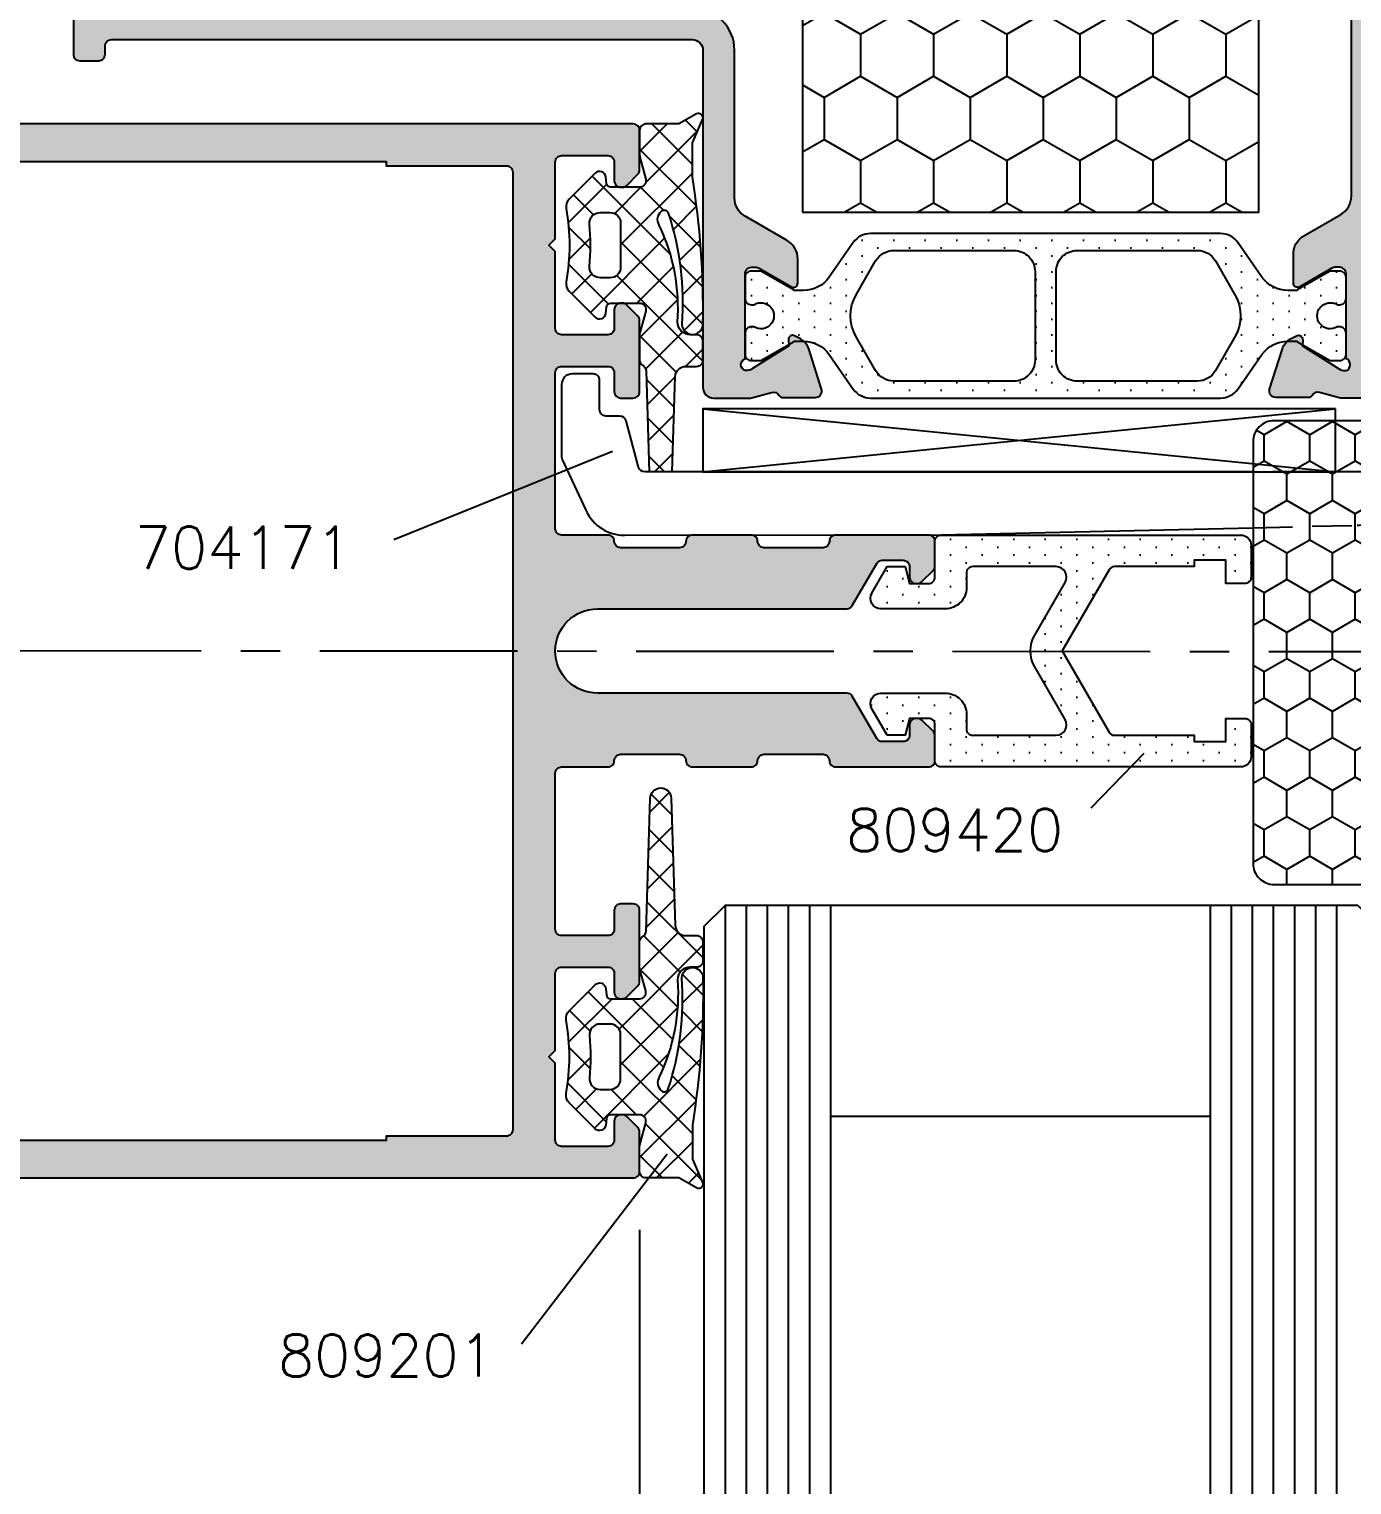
# Model space of a CAD drawing. Extents: x 0 to 4131, y -1600 to 527.
# Drawn here: x 558.8 to 621.5, y -1211.6 to -1142.6 of the extents above; entities that cross this region are included whole.
import ezdxf

# ---------------------------------------------------------------- set-up
doc = ezdxf.new("R2010")
doc.units = 0
doc.header["$LTSCALE"] = 7.5
doc.header["$MEASUREMENT"] = 0
doc.linetypes.add('CENTER', pattern=[2, 1.25, -0.25, 0.25, -0.25])
doc.linetypes.add('HIDDEN', pattern=[0.375, 0.25, -0.125])
for name, color, linetype in [('ASSI', 1, 'CENTER'), ('FILL', 8, 'CONTINUOUS'), ('FINE', 7, 'CONTINUOUS'), ('GOMMA', 3, 'CONTINUOUS'), ('GROSSA', 4, 'CONTINUOUS'), ('NASC', 7, 'HIDDEN'), ('QUOTE', 254, 'CONTINUOUS'), ('TRATTEGGI', 140, 'CONTINUOUS'), ('VETRO', 6, 'CONTINUOUS')]:
    doc.layers.add(name, color=color, linetype=linetype)
doc.styles.get("Standard").update_dxf_attribs({"font": 'romans.shx'})
pattern_1 = [(315, (221.0048, -1280), (0.8838835, 0.8838835), []), (45, (221.0048, -1280), (-0.8838835, 0.8838835), [])]

msp = doc.modelspace()

# ---------------------------------------------------------------- hatches: boundary and pattern name
at = {"layer": 'FILL'}
h = msp.add_hatch(color=253, dxfattribs=at)
h.paths.add_polyline_path([(590.5362, -1125.4688, 0.5062416), (590.2499, -1125.0791), (588.696, -1125.0791, 0.2677884), (588.5236, -1125.1802, -0.352985), (588.1731, -1125.3182), (587.1357, -1125.0447, -0.3405911), (586.9121, -1124.7546), (586.9121, -1121.8546, -0.4142136), (587.2121, -1121.5546), (587.8121, -1121.5546, 0.4142136), (588.1121, -1121.2546), (588.1121, -1121.0546, 0.4142136), (587.1121, -1120.0546), (582.4121, -1120.0546, 0.4142136), (581.4121, -1121.0546), (581.4121, -1121.2546, 0.4142136), (581.7121, -1121.5546), (585.1121, -1121.5546, -0.4142136), (585.4121, -1121.8546), (585.4121, -1124.7546, -0.4142136), (585.1121, -1125.0546), (562.7121, -1125.0546, -0.4142136), (562.4121, -1124.7546), (562.4121, -1121.8546, -0.4142136), (562.7121, -1121.5546), (564.6121, -1121.5546, 0.4142136), (564.9121, -1121.2546), (564.9121, -1121.0546, 0.4142136), (563.9121, -1120.0546), (560.9121, -1120.0546), (560.9121, -1143.7546, 0.4142136), (561.2121, -1144.0546), (562.1121, -1144.0546, 0.4142136), (562.4121, -1143.7546), (562.4121, -1143.3546, -0.4142136), (562.7121, -1143.0546), (590.2619, -1143.0546, -0.4142136), (590.7619, -1143.5546), (590.7619, -1159.5546, 0.4142136), (591.2619, -1160.0546), (593.0231, -1160.0546), (594.0228, -1159.7911, -0.352985), (594.3733, -1159.929, 0.2677884), (594.5458, -1160.0302), (596.0997, -1160.0302, 0.5062416), (596.3859, -1159.6404), (595.784, -1157.7198, 0.1989124), (595.3912, -1157.25), (595.1101, -1157.1031, 0.5773503), (594.8177, -1157.2887), (594.8298, -1157.5772), (593.1217, -1158.6612, -0.1423287), (592.8001, -1158.7546), (592.7619, -1158.7546, -0.7071068), (592.7619, -1158.189), (592.7619, -1154.1546, -0.4142136), (593.0619, -1153.8546), (593.2815, -1153.8546, -0.1316525), (593.4315, -1153.8948), (594.9619, -1154.7784, 0.5773503), (595.2619, -1154.6052), (595.2619, -1153.4505, 0.2679492), (594.7619, -1152.5845), (592.7619, -1151.4298, -0.2679492), (592.2619, -1150.5637), (592.2619, -1143.5546, 0.4142136), (590.2619, -1141.5546), (588.0624, -1141.5546, -0.4142136), (587.0624, -1140.5546), (587.0624, -1134.1701, -0.2679492), (587.5624, -1133.3041), (588.9121, -1132.5248, 0.2679492), (589.4121, -1131.6588), (589.4121, -1130.5041, 0.5773503), (589.1121, -1130.3309), (587.5817, -1131.2144, -0.1316525), (587.4317, -1131.2546), (587.2121, -1131.2546, -0.4142136), (586.9121, -1130.9546), (586.9121, -1126.9203, -0.7071068), (586.9121, -1126.3546), (586.9504, -1126.3546, -0.1423287), (587.2719, -1126.4481), (588.98, -1127.5321), (588.9679, -1127.8205, 0.5773503), (589.2604, -1128.0062), (589.5415, -1127.8592, 0.1989124), (589.9342, -1127.3895)])
h.paths.add_polyline_path([(585.4121, -1127.0546), (585.4121, -1141.0546, -0.4142136), (585.1121, -1141.3546), (582.4121, -1141.3546), (582.4121, -1141.5546), (565.4121, -1141.5546), (565.4121, -1141.3546), (562.7121, -1141.3546, -0.4142136), (562.4121, -1141.0546), (562.4121, -1127.0546, -0.4142136), (562.7121, -1126.7546), (565.4121, -1126.7546), (565.4121, -1126.5546), (582.4121, -1126.5546), (582.4121, -1126.7546), (585.1121, -1126.7546, -0.4142136)], flags=16)
h.paths.add_polyline_path([(627.7134, -1125.3546, 0.4142136), (627.4134, -1125.0546), (625.6514, -1125.0546), (624.6516, -1125.3182, -0.352985), (624.3011, -1125.1802, 0.2677884), (624.1287, -1125.0791), (622.5748, -1125.0791, 0.5062416), (622.2885, -1125.4688), (622.8905, -1127.3895, 0.1989124), (623.2833, -1127.8592), (623.5643, -1128.0062, 0.5773503), (623.8568, -1127.8205), (623.8447, -1127.5321), (625.5528, -1126.4481, -0.1423287), (625.8743, -1126.3546), (625.9126, -1126.3546, -0.7071068), (625.9126, -1126.9203), (625.9126, -1130.9546, -0.4142136), (625.6126, -1131.2546), (625.393, -1131.2546, -0.1316525), (625.243, -1131.2144), (623.7126, -1130.3309, 0.5773503), (623.4126, -1130.5041), (623.4126, -1131.6588, 0.2679492), (623.9126, -1132.5248), (625.4126, -1133.3908, -0.2679492), (625.9126, -1134.2569), (625.9126, -1138.2546, -0.4142136), (624.4126, -1139.7546), (623.5126, -1139.7546, 0.4142136), (621.5126, -1141.7546), (621.5126, -1150.4771, -0.2679492), (621.0126, -1151.3432), (619.2626, -1152.3535, 0.2679492), (618.7626, -1153.2196), (618.7626, -1154.6052, 0.5773503), (619.0626, -1154.7784), (620.593, -1153.8948, -0.1316525), (620.743, -1153.8546), (620.9626, -1153.8546, -0.4142136), (621.2626, -1154.1546), (621.2626, -1158.189, -0.7071068), (621.2626, -1158.7546), (621.2243, -1158.7546, -0.1423287), (620.9028, -1158.6612), (619.1947, -1157.5772), (619.2068, -1157.2887, 0.5773503), (618.9143, -1157.1031), (618.6333, -1157.25, 0.1989124), (618.2405, -1157.7198), (617.6385, -1159.6404, 0.5062416), (617.9248, -1160.0302), (619.4787, -1160.0302, 0.2677884), (619.6511, -1159.929, -0.352985), (620.0016, -1159.7911), (621.0014, -1160.0546), (622.7126, -1160.0546, 0.4142136), (623.0126, -1159.7546), (623.0126, -1142.5546, -0.4142136), (624.0126, -1141.5546), (635.9129, -1141.5546, -0.4142136), (636.2129, -1141.8546), (636.2129, -1142.7546, 0.4142136), (636.5129, -1143.0546), (637.6129, -1143.0546, 0.4142136), (637.9129, -1142.7546), (637.9129, -1069.3546, 0.4142136), (637.6129, -1069.0546), (633.2129, -1069.0546, 0.4142136), (632.9129, -1069.3546), (632.9129, -1070.8546, 0.4142136), (633.6129, -1071.5546, 0.4142136), (633.9129, -1071.2546), (633.9129, -1070.5546, -0.4142136), (634.2129, -1070.2546), (635.6129, -1070.2546, -0.4142136), (636.3129, -1070.9546), (636.3129, -1077.1546, -0.4142136), (635.6129, -1077.8546), (634.2129, -1077.8546, -0.4142136), (633.9129, -1077.5546), (633.9129, -1076.8546, 0.4142136), (633.6129, -1076.5546, 0.4142136), (632.9129, -1077.2546), (632.9129, -1080.2546, 0.4142136), (633.2129, -1080.5546), (633.6129, -1080.5546, 0.4142136), (633.9129, -1080.2546), (633.9129, -1079.3546, -0.4142136), (634.2129, -1079.0546), (635.6129, -1079.0546, -0.4142136), (635.9129, -1079.3546), (635.9129, -1121.0546), (635.6849, -1126.6324, -0.3916013), (634.6879, -1127.5546), (628.0134, -1127.5546, -0.4142136), (627.7134, -1127.2546)])
h.paths.add_polyline_path([(628.4129, -1129.3546), (635.9129, -1129.3546, -0.4142136), (636.2129, -1129.6546), (636.2129, -1139.7546, -0.4142136), (635.9129, -1140.0546), (628.4129, -1140.0546, -0.4142136), (628.1129, -1139.7546), (628.1129, -1138.3462, 0.3657422), (627.8631, -1138.0504, -0.3657422), (627.6134, -1137.7546), (627.6134, -1131.6546, -0.3657422), (627.8631, -1131.3589, 0.3657422), (628.1129, -1131.0631), (628.1129, -1129.6546, -0.4142136)], flags=16)
h = msp.add_hatch(dxfattribs=at)
h.set_pattern_fill('HONEY', color=120, scale=16, angle=-90, style=0)
h.set_pattern_definition([(270, (-1114.7599, -1277.7929), (1.7320508, -3), [2, -4]), (30, (-1114.7599, -1277.7929), (1.7320508, 3), [2, -4]), (330, (-1114.7599, -1277.7929), (3.4641016, -7e-09), [-4, 2])])
h.paths.add_polyline_path([(595.4887, -1133.0963), (595.4887, -1151.2384), (617.127, -1151.2384), (617.127, -1133.0963)])
h = msp.add_hatch(color=253, dxfattribs=at)
h.paths.add_polyline_path([(584.0619, -1148.5546), (586.2619, -1148.5546, -0.4142136), (586.5619, -1148.8546), (586.5619, -1149.7546, 0.4517884), (586.8997, -1150.0522, 0.2320248), (587.1497, -1149.9668), (587.674, -1149.4425, 0.1989124), (587.7619, -1149.2304), (587.7619, -1147.3546, 0.4142136), (587.4619, -1147.0546), (478.7619, -1147.0546, 0.4142136), (477.7619, -1148.0546), (477.7619, -1196.0546, 0.4142136), (478.7619, -1197.0546), (587.4619, -1197.0546, 0.4142136), (587.7619, -1196.7546), (587.7619, -1194.8789, 0.1989124), (587.674, -1194.6668), (587.1497, -1194.1425, 0.2320248), (586.8997, -1194.057, 0.4517884), (586.5619, -1194.3546), (586.5619, -1195.2546, -0.4142136), (586.2619, -1195.5546), (584.0619, -1195.5546, -0.4142136), (583.7619, -1195.2546), (583.7619, -1191.6031), (583.4619, -1191.3046), (583.7619, -1191.0062), (583.7619, -1187.3546, -0.4142136), (584.0619, -1187.0546), (586.2619, -1187.0546, -0.4142136), (586.5619, -1187.3546), (586.5619, -1188.2546, 0.4517884), (586.8997, -1188.5522, 0.2320248), (587.1497, -1188.4668), (587.674, -1187.9425, 0.1989124), (587.7619, -1187.7304), (587.7619, -1184.3546, 0.4142136), (587.4619, -1184.0546), (586.8619, -1184.0546, 0.4142136), (586.5619, -1184.3546), (586.5619, -1185.2546, -0.4142136), (586.2619, -1185.5546), (584.0619, -1185.5546, -0.4142136), (583.7619, -1185.2546), (583.7619, -1177.8546, -0.4142136), (584.0619, -1177.5546), (586.2619, -1177.5546, 0.4142136), (586.5619, -1177.2546, -0.4142136), (586.8619, -1176.9546), (589.6585, -1176.9546, -0.4142136), (589.9585, -1177.2546, 0.4142136), (590.2585, -1177.5546), (593.0585, -1177.5546, 0.4142136), (593.3585, -1177.2546, -0.4142136), (593.6585, -1176.9546), (596.4585, -1176.9546, -0.4142136), (596.7585, -1177.2546, 0.4142136), (597.0585, -1177.5546), (601.4619, -1177.5546, 0.4142136), (601.7619, -1177.2546), (601.7619, -1176.0789, 0.1989124), (601.674, -1175.8668), (601.1497, -1175.3425, 0.2320248), (600.8997, -1175.257, 0.4517884), (600.5619, -1175.5546), (600.5619, -1176.0546, -0.4142136), (600.2619, -1176.3546), (599.263, -1176.3546, -0.2679492), (599.0032, -1176.2046), (597.8485, -1174.2046, 0.2679492), (597.5887, -1174.0546), (585.7619, -1174.0546, -1), (585.7619, -1170.0546), (597.5887, -1170.0546, 0.2679492), (597.8485, -1169.9046), (599.0032, -1167.9046, -0.2679492), (599.263, -1167.7546), (600.2619, -1167.7546, -0.4142136), (600.5619, -1168.0546), (600.5619, -1168.5546, 0.4517884), (600.8997, -1168.8522, 0.2320248), (601.1497, -1168.7668), (601.674, -1168.2425, 0.1989124), (601.7619, -1168.0304), (601.7619, -1166.8546, 0.4142136), (601.4619, -1166.5546), (597.0585, -1166.5546, 0.4142136), (596.7585, -1166.8546, -0.4142136), (596.4585, -1167.1546), (593.6585, -1167.1546, -0.4142136), (593.3585, -1166.8546, 0.4142136), (593.0585, -1166.5546), (590.2585, -1166.5546, 0.4142136), (589.9585, -1166.8546, -0.4142136), (589.6585, -1167.1546), (586.8619, -1167.1546, -0.4142136), (586.5619, -1166.8546, 0.4142136), (586.2619, -1166.5546), (584.0619, -1166.5546, -0.4142136), (583.7619, -1166.2546), (583.7619, -1158.8546, -0.4142136), (584.0619, -1158.5546), (586.2619, -1158.5546, -0.4142136), (586.5619, -1158.8546), (586.5619, -1159.7546, 0.4142136), (586.8619, -1160.0546), (587.4619, -1160.0546, 0.4142136), (587.7619, -1159.7546), (587.7619, -1156.3789, 0.1989124), (587.674, -1156.1668), (587.1497, -1155.6425, 0.2320248), (586.8997, -1155.557, 0.4517884), (586.5619, -1155.8546), (586.5619, -1156.7546, -0.4142136), (586.2619, -1157.0546), (584.0619, -1157.0546, -0.4142136), (583.7619, -1156.7546), (583.7619, -1153.1031), (583.4619, -1152.8046), (583.7619, -1152.5062), (583.7619, -1148.8546, -0.4142136)])
h.paths.add_polyline_path([(581.7619, -1149.3546), (581.7619, -1194.7546, -0.4142136), (581.4619, -1195.0546), (575.7619, -1195.0546), (575.7619, -1195.2546), (536.2619, -1195.2546), (536.2619, -1195.0546), (530.2619, -1195.0546), (530.2619, -1195.2546), (490.7619, -1195.2546), (490.7619, -1195.0546), (485.0619, -1195.0546, -0.4142136), (484.7619, -1194.7546), (484.7619, -1192.3546, 0.4142136), (484.4619, -1192.0546), (483.5619, -1192.0546, 0.4142136), (483.2619, -1192.3546), (483.2619, -1194.7546, -0.4142136), (482.9619, -1195.0546), (480.0619, -1195.0546, -0.4142136), (479.7619, -1194.7546), (479.7619, -1149.3546, -0.4142136), (480.0619, -1149.0546), (482.9619, -1149.0546, -0.4142136), (483.2619, -1149.3546), (483.2619, -1151.7546, 0.4142136), (483.5619, -1152.0546), (484.4619, -1152.0546, 0.4142136), (484.7619, -1151.7546), (484.7619, -1149.3546, -0.4142136), (485.0619, -1149.0546), (490.7619, -1149.0546), (490.7619, -1148.8546), (530.2619, -1148.8546), (530.2619, -1149.0546), (536.2619, -1149.0546), (536.2619, -1148.8546), (575.7619, -1148.8546), (575.7619, -1149.0546), (581.4619, -1149.0546, -0.4142136)], flags=16)
h = msp.add_hatch(dxfattribs=at)
h.set_pattern_fill('ANSI37', color=137, scale=10, angle=270, style=0)
h.set_pattern_definition(pattern_1)
h.paths.add_polyline_path([(588.8044, -1151.1853, -0.5226703), (589.1188, -1151.2803, -0.097794), (589.7671, -1156.547, 0.9585335), (590.7658, -1156.5741, 0.0441462), (590.2619, -1149.5622), (590.2619, -1147.9475), (590.7453, -1146.8343, 0.7195149), (590.4635, -1146.5805), (589.6243, -1147.0546), (588.0619, -1147.0546, 0.4142136), (587.7619, -1147.3546), (587.7619, -1148.556, 0.0655435), (587.7721, -1148.6337), (588.0516, -1149.677, -0.4931454), (587.7619, -1150.0546), (586.3843, -1150.0546, -0.3888787), (586.185, -1149.8721), (586.1593, -1149.5773, 0.6370703), (585.6483, -1149.3913), (584.4177, -1150.6219, 0.2448502), (584.2789, -1151.0625, -0.0877772), (584.2789, -1154.5468, 0.2448502), (584.4177, -1154.9874), (585.6483, -1156.2179, 0.6370703), (586.1593, -1156.0319), (586.185, -1155.7372, -0.3888787), (586.3843, -1155.5546), (587.7619, -1155.5546, -0.4931454), (588.0516, -1155.9323), (587.7619, -1157.0137), (587.7619, -1158.2546, 0.2714075), (587.9152, -1158.5164, -0.2631779), (588.0684, -1158.7689), (588.2157, -1163.5599), (589.308, -1163.5599), (589.447, -1159.0393, -0.4052433), (589.9467, -1158.5546), (590.4619, -1158.5546, 0.4142136), (590.7619, -1158.2546), (590.7619, -1157.3546, 0.4142136), (590.4619, -1157.0546), (590.1619, -1157.0546, -0.4142136), (589.5619, -1156.4546, 0.1286776), (588.695, -1151.849, -0.3865361)])
h.paths.add_polyline_path([(586.8619, -1151.7546), (586.8619, -1153.8546, -0.4142136), (586.3619, -1154.3546), (585.8843, -1154.3546, -0.4410091), (585.3863, -1153.8094, 0.0453369), (585.3863, -1151.7999, -0.4410091), (585.8843, -1151.2546), (586.3619, -1151.2546, -0.4142136)], flags=16)
h = msp.add_hatch(dxfattribs=at)
h.set_pattern_fill('DOTS', color=2, scale=12, angle=90, style=0)
h.set_pattern_definition([(90, (-155.44095, -1189.68735), (-0.75, 0.375), [0, -0.75])])
h.paths.add_polyline_path([(618.5033, -1157.3546), (618.9198, -1157.3546), (620.4755, -1158.2529, 0.1316534), (620.5755, -1158.2796), (620.9619, -1158.2796, 0.4142136), (621.2619, -1157.9796), (621.2619, -1156.9796, 0.4142151), (620.9619, -1156.6796), (620.8417, -1156.6796, -1.8091532), (620.8417, -1155.6296), (620.9619, -1155.6296, 0.4142136), (621.2619, -1155.3296), (621.2619, -1154.3296, 0.4142136), (620.9619, -1154.0296), (620.5755, -1154.0296, 0.1316547), (620.4755, -1154.0564), (618.9197, -1154.9546), (618.5033, -1154.9546, -0.2446984), (617.2746, -1154.315), (616.1305, -1152.6811, 0.2446984), (615.3113, -1152.2546), (598.7124, -1152.2546, 0.2446984), (597.8933, -1152.6811), (596.7492, -1154.315, -0.2446984), (595.5204, -1154.9546), (595.104, -1154.9546), (593.5483, -1154.0564, 0.1316524), (593.4483, -1154.0296), (593.0619, -1154.0296, 0.4142136), (592.7619, -1154.3296), (592.7619, -1155.3296, 0.4142136), (593.0619, -1155.6296), (593.1821, -1155.6296, -1.8091532), (593.182, -1156.6796), (593.0619, -1156.6796, 0.4142136), (592.7619, -1156.9796), (592.7619, -1157.9796, 0.4142136), (593.0619, -1158.2796), (593.4482, -1158.2796, 0.1316523), (593.5482, -1158.2529), (595.104, -1157.3546), (595.5204, -1157.3546, -0.2446984), (596.7492, -1157.9943), (597.8933, -1159.6282, 0.2446984), (598.7124, -1160.0546), (615.3113, -1160.0546, 0.2446984), (616.1305, -1159.6282), (617.2746, -1157.9943, -0.2446984)])
h.paths.add_polyline_path([(615.9939, -1157.1546), (615.0701, -1158.7546, -0.2679485), (614.2041, -1159.2546), (608.5119, -1159.2546, -0.4142136), (607.5119, -1158.2546), (607.5119, -1154.0546, -0.4142136), (608.5119, -1153.0546), (614.2041, -1153.0546, -0.2679477), (615.0701, -1153.5546), (615.9939, -1155.1546, -0.2679515)], flags=16)
h.paths.add_polyline_path([(606.5119, -1158.2546, -0.4142136), (605.5119, -1159.2546), (599.8196, -1159.2546, -0.2679482), (598.9536, -1158.7546), (598.0298, -1157.1546, -0.2679504), (598.0298, -1155.1546), (598.9536, -1153.5546, -0.267949), (599.8196, -1153.0546), (605.5119, -1153.0546, -0.4142136), (606.5119, -1154.0546)], flags=16)
h = msp.add_hatch(dxfattribs=at)
h.set_pattern_fill('HONEY', color=137, scale=10, angle=90, style=0)
h.set_pattern_definition([(90, (696.3942, -1209.923), (-1.082532, 1.875), [1.25, -2.5]), (210, (696.3942, -1209.923), (-1.082532, -1.875), [1.25, -2.5]), (150, (696.3942, -1209.923), (-2.165064, 4e-09), [-2.5, 1.25])])
h.paths.add_polyline_path([(617.85, -1161.131, 0.4142136), (616.85, -1162.131), (616.85, -1182.131, 0.4142136), (617.85, -1183.131), (625.85, -1183.131, 0.4142136), (626.85, -1182.131), (626.85, -1162.131, 0.4142136), (625.85, -1161.131)])
h = msp.add_hatch(dxfattribs=at)
h.set_pattern_fill('DOTS', color=2, scale=12, angle=90, style=0)
h.set_pattern_definition([(90, (460, -1280), (-0.75, 0.375), [0, -0.75])])
edge = h.paths.add_edge_path()
edge.add_line((599.4939, -1176.0546), (598.7722, -1174.8046))
edge.add_arc((599.2052, -1174.5546), 0.5, 90, 210, ccw=False)
edge.add_line((599.2052, -1174.0546), (602.2619, -1174.0546))
edge.add_arc((602.2619, -1175.0546), 1, 0, 90, ccw=False)
edge.add_line((603.2619, -1175.0546), (603.2619, -1175.7546))
edge.add_arc((603.5619, -1175.7546), 0.3, 180, 270)
edge.add_line((603.5619, -1176.0546), (607.5102, -1176.0546))
edge.add_arc((607.5102, -1175.5546), 0.5, 270, 390)
edge.add_line((607.9432, -1175.3046), (606.4998, -1172.8046))
edge.add_arc((607.7989, -1172.0546), 1.5, 150, 210, ccw=False)
edge.add_line((606.4998, -1171.3046), (607.9432, -1168.8046))
edge.add_arc((607.5102, -1168.5546), 0.5, 330, 450)
edge.add_line((607.5102, -1168.0546), (603.5619, -1168.0546))
edge.add_arc((603.5619, -1168.3546), 0.3, 90, 180)
edge.add_line((603.2619, -1168.3546), (603.2619, -1169.0546))
edge.add_arc((602.2619, -1169.0546), 1, 270, 360, ccw=False)
edge.add_line((602.2619, -1170.0546), (599.2052, -1170.0546))
edge.add_arc((599.2052, -1169.5546), 0.5, 150, 270, ccw=False)
edge.add_line((598.7722, -1169.3046), (599.4939, -1168.0546))
edge.add_line((599.4939, -1168.0546), (600.3475, -1168.0546))
edge.add_line((600.3475, -1168.0546), (600.5619, -1168.8546))
edge.add_line((600.5619, -1168.8546), (601.4619, -1168.8546))
edge.add_arc((601.4619, -1168.5546), 0.3, 270, 360)
edge.add_line((601.7619, -1168.5546), (601.7619, -1166.8546))
edge.add_arc((602.0619, -1166.8546), 0.3, 90, 180, ccw=False)
edge.add_line((602.0619, -1166.5546), (616.2619, -1166.5546))
edge.add_arc((616.2619, -1167.0546), 0.5, 0, 90, ccw=False)
edge.add_line((616.7619, -1167.0546), (616.7619, -1168.5546))
edge.add_arc((616.4619, -1168.5546), 0.3, -90, 0, ccw=False)
edge.add_line((616.4619, -1168.8546), (615.5619, -1168.8546))
edge.add_line((615.5619, -1168.8546), (615.5619, -1167.7546))
edge.add_line((615.5619, -1167.7546), (614.0619, -1167.7546))
edge.add_line((614.0619, -1167.7546), (614.0619, -1168.0546))
edge.add_line((614.0619, -1168.0546), (610.2815, -1168.0546))
edge.add_arc((610.2815, -1168.3546), 0.3, 90, 150)
edge.add_line((610.0217, -1168.2046), (607.7989, -1172.0546))
edge.add_line((607.7989, -1172.0546), (610.0217, -1175.9046))
edge.add_arc((610.2815, -1175.7546), 0.3, 210, 270)
edge.add_line((610.2815, -1176.0546), (614.0619, -1176.0546))
edge.add_line((614.0619, -1176.0546), (614.0619, -1176.3546))
edge.add_line((614.0619, -1176.3546), (615.5619, -1176.3546))
edge.add_line((615.5619, -1176.3546), (615.5619, -1175.2546))
edge.add_line((615.5619, -1175.2546), (616.4619, -1175.2546))
edge.add_arc((616.4619, -1175.5546), 0.3, 0, 90, ccw=False)
edge.add_line((616.7619, -1175.5546), (616.7619, -1177.0546))
edge.add_arc((616.2619, -1177.0546), 0.5, -90, 0, ccw=False)
edge.add_line((616.2619, -1177.5546), (602.0619, -1177.5546))
edge.add_arc((602.0619, -1177.2546), 0.3, 180, 270, ccw=False)
edge.add_line((601.7619, -1177.2546), (601.7619, -1175.5546))
edge.add_arc((601.4619, -1175.5546), 0.3, 0, 90)
edge.add_line((601.4619, -1175.2546), (600.5619, -1175.2546))
edge.add_line((600.5619, -1175.2546), (600.3475, -1176.0546))
edge.add_line((600.3475, -1176.0546), (599.4939, -1176.0546))
h = msp.add_hatch(dxfattribs=at)
h.set_pattern_fill('ANSI37', color=137, scale=10, angle=270, style=0)
h.set_pattern_definition(pattern_1)
h.paths.add_polyline_path([(590.1619, -1187.0546), (590.4619, -1187.0546, 0.4142136), (590.7619, -1186.7546), (590.7619, -1185.8546, 0.4142136), (590.4619, -1185.5546), (589.9467, -1185.5546, -0.4052433), (589.447, -1185.07), (589.2616, -1179.0393, 0.9697392), (588.2621, -1179.0393), (588.0684, -1185.3404, -0.2631779), (587.9152, -1185.5929, 0.2714075), (587.7619, -1185.8546), (587.7619, -1187.0955), (588.0516, -1188.177, -0.4931454), (587.7619, -1188.5546), (586.3843, -1188.5546, -0.3888787), (586.185, -1188.3721), (586.1593, -1188.0773, 0.6370703), (585.6483, -1187.8913), (584.4177, -1189.1219, 0.2448502), (584.2789, -1189.5625, -0.0877772), (584.2789, -1193.0468, 0.2448502), (584.4177, -1193.4874), (585.6483, -1194.7179, 0.6370703), (586.1593, -1194.5319), (586.185, -1194.2372, -0.3888787), (586.3843, -1194.0546), (587.7619, -1194.0546, -0.4931454), (588.0516, -1194.4323), (587.7721, -1195.4756, 0.0655435), (587.7619, -1195.5532), (587.7619, -1196.7546, 0.4142136), (588.0619, -1197.0546), (589.6243, -1197.0546), (590.4635, -1197.5288, 0.7195149), (590.7453, -1197.275), (590.2619, -1196.1618), (590.2619, -1194.5471, 0.0441462), (590.7658, -1187.5351, 0.9585335), (589.7671, -1187.5623, -0.097794), (589.1188, -1192.8289, -0.5226703), (588.8044, -1192.9239, -0.3865361), (588.695, -1192.2603, 0.1286776), (589.5619, -1187.6546, -0.4142136)])
h.paths.add_polyline_path([(586.8619, -1190.2546), (586.8619, -1192.3546, -0.4142136), (586.3619, -1192.8546), (585.8843, -1192.8546, -0.4410091), (585.3863, -1192.3094, 0.0453369), (585.3863, -1190.2999, -0.4410091), (585.8843, -1189.7546), (586.3619, -1189.7546, -0.4142136)], flags=16)

# ---------------------------------------------------------------- linework, layer by layer
at = {"layer": 'ASSI'}
msp.add_line((512.5961, -1172.0138), (643.3471, -1172.0902), dxfattribs=at)
at = {"layer": 'FINE'}
for p, q in [((590.7619, -1163.5599), (620.7619, -1160.5599)), ((590.7619, -1160.5599), (620.7619, -1163.5599))]:
    msp.add_line(p, q, dxfattribs=at)
for points in [[(595.4887, -1151.2384), (617.127, -1151.2384), (617.127, -1133.0963), (595.4887, -1133.0963)], [(620.7619, -1160.5599), (590.7619, -1160.5599), (590.7619, -1163.5599), (620.7619, -1163.5599)]]:
    msp.add_lwpolyline(points, close=True, dxfattribs=at)
msp.add_lwpolyline([(588.0017, -1163.5599), (588.0017, -1163.5599, -0.3394543), (587.7119, -1163.3376), (587.121, -1161.1324, 0.3394677), (586.8312, -1160.91), (586.1614, -1160.91, -0.4142136), (585.8614, -1160.6101), (585.8614, -1159.2101, 0.4142136), (585.5614, -1158.9101), (584.5614, -1158.9101, 0.4142136), (584.0614, -1159.4101), (584.0615, -1162.8418, 0.1095183), (584.0896, -1162.9686), (585.2261, -1165.4053, 0.2914734), (587.0387, -1166.56), (602.0615, -1166.5493), (616.85, -1166.2057)], format="xyb", dxfattribs=at)
msp.add_lwpolyline([(616.85, -1163.5599), (588.0017, -1163.5599)], dxfattribs=at)
at = {"layer": 'GOMMA'}
msp.add_lwpolyline([(589.308, -1163.5599), (589.447, -1159.0393, -0.4052433), (589.9467, -1158.5546), (590.4619, -1158.5546, 0.4142136), (590.7619, -1158.2546), (590.7619, -1157.3546, 0.4142136), (590.4619, -1157.0546), (590.1619, -1157.0546, -0.4142136), (589.5619, -1156.4546, 0.1286776), (588.695, -1151.849, -0.3865361), (588.8044, -1151.1853, -0.5226703), (589.1188, -1151.2803, -0.097794), (589.7671, -1156.547, 1.0114688), (590.7667, -1156.5204, 0.0438089), (590.2619, -1149.5622), (590.2619, -1147.9475), (590.7453, -1146.8343, 0.7195149), (590.4635, -1146.5805), (589.6243, -1147.0546), (588.0619, -1147.0546, 0.4142136), (587.7619, -1147.3546), (587.7619, -1148.556, 0.0655435), (587.7721, -1148.6337), (588.0516, -1149.677, -0.4931454), (587.7619, -1150.0546), (586.3843, -1150.0546, -0.3888787), (586.185, -1149.8721), (586.1593, -1149.5773, 0.6370703), (585.6483, -1149.3913), (584.4177, -1150.6219, 0.2448502), (584.2789, -1151.0625, -0.0877772), (584.2789, -1154.5468, 0.2448502), (584.4177, -1154.9874), (585.6483, -1156.2179, 0.6370703), (586.1593, -1156.0319), (586.185, -1155.7372, -0.3888787), (586.3843, -1155.5546), (587.7619, -1155.5546, -0.4931454), (588.0516, -1155.9323), (587.7619, -1157.0137), (587.7619, -1158.2546, 0.2714075), (587.9152, -1158.5164, -0.2631779), (588.0684, -1158.7689), (588.2157, -1163.5599)], format="xyb", dxfattribs=at)
for points in [[(586.3619, -1151.2546, -0.4142136), (586.8619, -1151.7546), (586.8619, -1153.8546, -0.4142136), (586.3619, -1154.3546), (585.8843, -1154.3546, -0.4410091), (585.3863, -1153.8094, 0.0453369), (585.3863, -1151.7999, -0.4410091), (585.8843, -1151.2546)], [(595.5204, -1154.9546), (595.1576, -1154.9546, -0.1316524), (595.0576, -1154.9278), (593.5483, -1154.0564, 0.1316524), (593.4483, -1154.0296), (593.0619, -1154.0296, 0.4142136), (592.7619, -1154.3296), (592.7619, -1155.3296, 0.4142136), (593.0619, -1155.6296), (593.1821, -1155.6296, -1.8091532), (593.182, -1156.6796), (593.0619, -1156.6796, 0.4142136), (592.7619, -1156.9796), (592.7619, -1157.9796, 0.4142136), (593.0619, -1158.2796), (593.4482, -1158.2796, 0.1316523), (593.5482, -1158.2529), (595.0576, -1157.3814, -0.1316523), (595.1576, -1157.3546), (595.5204, -1157.3546, -0.2446984), (596.7492, -1157.9943), (597.8933, -1159.6282, 0.2446984), (598.7124, -1160.0546), (615.3113, -1160.0546, 0.2446984), (616.1305, -1159.6282), (617.2746, -1157.9943, -0.2446984), (618.5033, -1157.3546), (618.8662, -1157.3546, -0.1316534), (618.9662, -1157.3814), (620.4755, -1158.2529, 0.1316534), (620.5755, -1158.2796), (620.9619, -1158.2796, 0.4142136), (621.2619, -1157.9796), (621.2619, -1156.9796, 0.4142151), (620.9619, -1156.6796), (620.8417, -1156.6796, -1.8091532), (620.8417, -1155.6296), (620.9619, -1155.6296, 0.4142136), (621.2619, -1155.3296), (621.2619, -1154.3296, 0.4142136), (620.9619, -1154.0296), (620.5755, -1154.0296, 0.1316547), (620.4755, -1154.0564), (618.9662, -1154.9278, -0.1316547), (618.8662, -1154.9546), (618.5033, -1154.9546, -0.2446984), (617.2746, -1154.315), (616.1305, -1152.6811, 0.2446984), (615.3113, -1152.2546), (598.7124, -1152.2546, 0.2446984), (597.8933, -1152.6811), (596.7492, -1154.315, -0.2446984)], [(598.0298, -1157.1546, -0.2679504), (598.0298, -1155.1546), (598.9536, -1153.5546, -0.267949), (599.8196, -1153.0546), (605.5119, -1153.0546, -0.4142136), (606.5119, -1154.0546), (606.5119, -1158.2546, -0.4142136), (605.5119, -1159.2546), (599.8196, -1159.2546, -0.2679482), (598.9536, -1158.7546)], [(608.5119, -1153.0546), (614.2041, -1153.0546, -0.2679477), (615.0701, -1153.5546), (615.9939, -1155.1546, -0.2679515), (615.9939, -1157.1546), (615.0701, -1158.7546, -0.2679485), (614.2041, -1159.2546), (608.5119, -1159.2546, -0.4142136), (607.5119, -1158.2546), (607.5119, -1154.0546, -0.4142136)], [(599.4939, -1176.0546), (598.7722, -1174.8046, -0.5773503), (599.2052, -1174.0546), (602.2619, -1174.0546, -0.4142136), (603.2619, -1175.0546), (603.2619, -1175.7546, 0.4142136), (603.5619, -1176.0546), (607.5102, -1176.0546, 0.5773503), (607.9432, -1175.3046), (606.4998, -1172.8046, -0.2679492), (606.4998, -1171.3046), (607.9432, -1168.8046, 0.5773503), (607.5102, -1168.0546), (603.5619, -1168.0546, 0.4142136), (603.2619, -1168.3546), (603.2619, -1169.0546, -0.4142136), (602.2619, -1170.0546), (599.2052, -1170.0546, -0.5773503), (598.7722, -1169.3046), (599.4939, -1168.0546), (600.3475, -1168.0546), (600.5619, -1168.8546), (601.4619, -1168.8546, 0.4142136), (601.7619, -1168.5546), (601.7619, -1166.8546, -0.4142136), (602.0619, -1166.5546), (616.2619, -1166.5546, -0.4142136), (616.7619, -1167.0546), (616.7619, -1168.5546, -0.4142136), (616.4619, -1168.8546), (615.5619, -1168.8546), (615.5619, -1167.7546), (614.0619, -1167.7546), (614.0619, -1168.0546), (610.2815, -1168.0546, 0.2679492), (610.0217, -1168.2046), (607.7989, -1172.0546), (610.0217, -1175.9046, 0.2679492), (610.2815, -1176.0546), (614.0619, -1176.0546), (614.0619, -1176.3546), (615.5619, -1176.3546), (615.5619, -1175.2546), (616.4619, -1175.2546, -0.4142136), (616.7619, -1175.5546), (616.7619, -1177.0546, -0.4142136), (616.2619, -1177.5546), (602.0619, -1177.5546, -0.4142136), (601.7619, -1177.2546), (601.7619, -1175.5546, 0.4142136), (601.4619, -1175.2546), (600.5619, -1175.2546), (600.3475, -1176.0546)], [(590.2619, -1196.1618), (590.7453, -1197.275, -0.7195149), (590.4635, -1197.5288), (589.6243, -1197.0546), (588.0619, -1197.0546, -0.4142136), (587.7619, -1196.7546), (587.7619, -1195.5532, -0.0655435), (587.7721, -1195.4756), (588.0516, -1194.4323, 0.4931454), (587.7619, -1194.0546), (586.3843, -1194.0546, 0.3888787), (586.185, -1194.2372), (586.1593, -1194.5319, -0.6370703), (585.6483, -1194.7179), (584.4177, -1193.4874, -0.2448502), (584.2789, -1193.0468, 0.0877772), (584.2789, -1189.5625, -0.2448502), (584.4177, -1189.1219), (585.6483, -1187.8913, -0.6370703), (586.1593, -1188.0773), (586.185, -1188.3721, 0.3888787), (586.3843, -1188.5546), (587.7619, -1188.5546, 0.4931454), (588.0516, -1188.177), (587.7619, -1187.0955), (587.7619, -1185.8546, -0.2714075), (587.9152, -1185.5929, 0.2631779), (588.0684, -1185.3404), (588.2621, -1179.0393, -0.9697392), (589.2616, -1179.0393), (589.447, -1185.07, 0.4052433), (589.9467, -1185.5546), (590.4619, -1185.5546, -0.4142136), (590.7619, -1185.8546), (590.7619, -1186.7546, -0.4142136), (590.4619, -1187.0546), (590.1619, -1187.0546, 0.4142136), (589.5619, -1187.6546, -0.1286776), (588.695, -1192.2603, 0.3865361), (588.8044, -1192.9239, 0.5226703), (589.1188, -1192.8289, 0.097794), (589.7671, -1187.5623, -1.0114688), (590.7667, -1187.5888, -0.0438089), (590.2619, -1194.5471)], [(586.3619, -1192.8546, 0.4142136), (586.8619, -1192.3546), (586.8619, -1190.2546, 0.4142136), (586.3619, -1189.7546), (585.8843, -1189.7546, 0.4410091), (585.3863, -1190.2999, -0.0453369), (585.3863, -1192.3094, 0.4410091), (585.8843, -1192.8546)]]:
    msp.add_lwpolyline(points, format="xyb", close=True, dxfattribs=at)
at = {"layer": 'GOMMA', "color": 7}
msp.add_lwpolyline([(616.85, -1162.131), (616.85, -1182.131, 0.4142136), (617.85, -1183.131), (625.85, -1183.131, 0.4142136), (626.85, -1182.131), (626.85, -1162.131, 0.4142136), (625.85, -1161.131), (617.85, -1161.131, 0.4142136)], format="xyb", close=True, dxfattribs=at)
at = {"layer": 'GROSSA'}
for points in [[(560.9121, -1120.0546), (560.9121, -1143.7546, 0.4142136), (561.2121, -1144.0546), (562.1121, -1144.0546, 0.4142136), (562.4121, -1143.7546), (562.4121, -1143.3546, -0.4142136), (562.7121, -1143.0546), (590.2619, -1143.0546, -0.4142136), (590.7619, -1143.5546), (590.7619, -1159.5546, 0.4142136), (591.2619, -1160.0546), (593.0231, -1160.0546), (594.0228, -1159.7911, -0.352985), (594.3733, -1159.929, 0.271549), (594.5486, -1160.0302), (596.0997, -1160.0302, 0.5062416), (596.3859, -1159.6404), (595.784, -1157.7198, 0.1989124), (595.3912, -1157.25), (595.1101, -1157.1031, 0.5773503), (594.8177, -1157.2887), (594.8298, -1157.5772), (593.1217, -1158.6612, -0.1423287), (592.8001, -1158.7546), (592.7619, -1158.7546, -0.7071068), (592.7619, -1158.189), (592.7619, -1154.1546, -0.4142136), (593.0619, -1153.8546), (593.2815, -1153.8546, -0.1316525), (593.4315, -1153.8948), (594.9619, -1154.7784, 0.5773503), (595.2619, -1154.6052), (595.2619, -1153.4505, 0.2679492), (594.7619, -1152.5845), (592.7619, -1151.4298, -0.2679492), (592.2619, -1150.5637), (592.2619, -1143.5546, 0.4142136), (590.2619, -1141.5546)], [(622.7126, -1160.0546), (621.0014, -1160.0546), (620.0016, -1159.7911, 0.352985), (619.6511, -1159.929, -0.271549), (619.4759, -1160.0302), (617.9248, -1160.0302, -0.5062416), (617.6385, -1159.6404), (618.2405, -1157.7198, -0.1989124), (618.6333, -1157.25), (618.9143, -1157.1031, -0.5773503), (619.2068, -1157.2887), (619.1947, -1157.5772), (620.9028, -1158.6612, 0.1423287), (621.2243, -1158.7546), (621.2626, -1158.7546, 0.7071068), (621.2626, -1158.189), (621.2626, -1154.1546, 0.4142136), (620.9626, -1153.8546), (620.743, -1153.8546, 0.1316525), (620.593, -1153.8948), (619.0626, -1154.7784, -0.5773503), (618.7626, -1154.6052), (618.7626, -1153.2196, -0.2679492), (619.2626, -1152.3535), (621.0126, -1151.3432, 0.2679492), (621.5126, -1150.4771), (621.5126, -1141.7546, -0.4142136)], [(478.7619, -1197.0546), (587.4619, -1197.0546, 0.4142136), (587.7619, -1196.7546), (587.7619, -1194.8789, 0.1989124), (587.674, -1194.6668), (587.1497, -1194.1425, 0.1989124), (586.9376, -1194.0546), (586.8619, -1194.0546, 0.4142136), (586.5619, -1194.3546), (586.5619, -1195.2546, -0.4142136), (586.2619, -1195.5546), (584.0619, -1195.5546, -0.4142136), (583.7619, -1195.2546), (583.7619, -1191.6031), (583.4619, -1191.3046), (583.7619, -1191.0062), (583.7619, -1187.3546, -0.4142136), (584.0619, -1187.0546), (586.2619, -1187.0546, -0.4142136), (586.5619, -1187.3546), (586.5619, -1188.2546, 0.4142136), (586.8619, -1188.5546), (586.9376, -1188.5546, 0.1989124), (587.1497, -1188.4668), (587.674, -1187.9425, 0.1989124), (587.7619, -1187.7304), (587.7619, -1184.3546, 0.4142136), (587.4619, -1184.0546), (586.8619, -1184.0546, 0.4142136), (586.5619, -1184.3546), (586.5619, -1185.2546, -0.4142136), (586.2619, -1185.5546), (584.0619, -1185.5546, -0.4142136), (583.7619, -1185.2546), (583.7619, -1177.8546, -0.4142136), (584.0619, -1177.5546), (586.2619, -1177.5546, 0.4142136), (586.5619, -1177.2546), (586.5619, -1177.2546, -0.4142136), (586.8619, -1176.9546), (589.6585, -1176.9546, -0.4142136), (589.9585, -1177.2546, 0.4142136), (590.2585, -1177.5546), (593.0585, -1177.5546, 0.4142136), (593.3585, -1177.2546), (593.3585, -1177.2546, -0.4142136), (593.6585, -1176.9546), (596.4585, -1176.9546, -0.4142136), (596.7585, -1177.2546, 0.4142136), (597.0585, -1177.5546), (601.4619, -1177.5546, 0.4142136), (601.7619, -1177.2546), (601.7619, -1176.0789, 0.1989124), (601.674, -1175.8668), (601.1497, -1175.3425, 0.1989124), (600.9376, -1175.2546), (600.8619, -1175.2546, 0.4142136), (600.5619, -1175.5546), (600.5619, -1176.0546, -0.4142136), (600.2619, -1176.3546), (599.263, -1176.3546, -0.2679492), (599.0032, -1176.2046), (597.8485, -1174.2046, 0.2679492), (597.5887, -1174.0546), (585.7619, -1174.0546, -1), (585.7619, -1170.0546), (597.5887, -1170.0546, 0.2679492), (597.8485, -1169.9046), (599.0032, -1167.9046, -0.2679492), (599.263, -1167.7546), (600.2619, -1167.7546, -0.4142136), (600.5619, -1168.0546), (600.5619, -1168.5546, 0.4142136), (600.8619, -1168.8546), (600.9376, -1168.8546, 0.1989124), (601.1497, -1168.7668), (601.674, -1168.2425, 0.1989124), (601.7619, -1168.0304), (601.7619, -1166.8546, 0.4142136), (601.4619, -1166.5546), (597.0585, -1166.5546, 0.4142136), (596.7585, -1166.8546, -0.4142136), (596.4585, -1167.1546), (593.6585, -1167.1546, -0.4142136), (593.3585, -1166.8546), (593.3585, -1166.8546, 0.4142136), (593.0585, -1166.5546), (590.2585, -1166.5546, 0.4142136), (589.9585, -1166.8546, -0.4142136), (589.6585, -1167.1546), (586.8619, -1167.1546, -0.4142136), (586.5619, -1166.8546), (586.5619, -1166.8546, 0.4142136), (586.2619, -1166.5546), (584.0619, -1166.5546, -0.4142136), (583.7619, -1166.2546), (583.7619, -1158.8546, -0.4142136), (584.0619, -1158.5546), (586.2619, -1158.5546, -0.4142136), (586.5619, -1158.8546), (586.5619, -1159.7546, 0.4142136), (586.8619, -1160.0546), (587.4619, -1160.0546, 0.4142136), (587.7619, -1159.7546), (587.7619, -1156.3789, 0.1989124), (587.674, -1156.1668), (587.1497, -1155.6425, 0.1989124), (586.9376, -1155.5546), (586.8619, -1155.5546, 0.4142136), (586.5619, -1155.8546), (586.5619, -1156.7546, -0.4142136), (586.2619, -1157.0546), (584.0619, -1157.0546, -0.4142136), (583.7619, -1156.7546), (583.7619, -1153.1031), (583.4619, -1152.8046), (583.7619, -1152.5062), (583.7619, -1148.8546, -0.4142136), (584.0619, -1148.5546), (586.2619, -1148.5546, -0.4142136), (586.5619, -1148.8546), (586.5619, -1149.7546, 0.4142136), (586.8619, -1150.0546), (586.9376, -1150.0546, 0.1989124), (587.1497, -1149.9668), (587.674, -1149.4425, 0.1989124), (587.7619, -1149.2304), (587.7619, -1147.3546, 0.4142136), (587.4619, -1147.0546), (478.7619, -1147.0546, 0.4142136)], [(536.2619, -1195.2546), (575.7619, -1195.2546), (575.7619, -1195.0546), (581.4619, -1195.0546, 0.4142136), (581.7619, -1194.7546), (581.7619, -1149.3546, 0.4142136), (581.4619, -1149.0546), (575.7619, -1149.0546), (575.7619, -1148.8546), (536.2619, -1148.8546)]]:
    msp.add_lwpolyline(points, format="xyb", dxfattribs=at)
at = {"layer": 'NASC'}
msp.add_lwpolyline([(616.85, -1166.2057), (621.7953, -1166.0908, 0.4044874), (622.7619, -1165.0913), (622.7618, -1163.8599, 0.4141995), (622.4618, -1163.5599), (616.85, -1163.5599)], format="xyb", dxfattribs=at)
at = {"layer": 'QUOTE'}
for p, q in [((586.473, -1162.5912), (576.1128, -1166.7855)), ((609.1664, -1179.493), (611.6881, -1176.8994)), ((589.0671, -1195.9192), (582.1567, -1204.9434)), ((587.7619, -1199.5145), (587.7619, -1247.9896))]:
    msp.add_line(p, q, dxfattribs=at)
at = {"layer": 'TRATTEGGI'}
for p, q in [((591.8122, -1184.131), (591.8122, -1247.9896)), ((592.8122, -1184.131), (592.8122, -1247.9896)), ((593.8122, -1184.131), (593.8122, -1247.9896)), ((594.8122, -1184.131), (594.8122, -1247.9896)), ((595.8122, -1184.131), (595.8122, -1247.9896)), ((615.8122, -1184.131), (615.8122, -1247.9896)), ((616.8122, -1184.131), (616.8122, -1247.9896)), ((617.8122, -1184.131), (617.8122, -1247.9896)), ((618.8122, -1184.131), (618.8122, -1247.9896)), ((619.8122, -1184.131), (619.8122, -1247.9896)), ((620.8122, -1184.131), (620.8122, -1247.9896))]:
    msp.add_line(p, q, dxfattribs=at)
at = {"layer": 'VETRO'}
for p, q in [((596.8122, -1184.131), (596.8122, -1247.9896)), ((614.8122, -1184.131), (614.8122, -1247.9896)), ((596.8522, -1194.131), (614.8522, -1194.131))]:
    msp.add_line(p, q, dxfattribs=at)
msp.add_lwpolyline([(622.8122, -1247.9896), (622.8122, -1185.131), (621.8122, -1184.131), (591.8122, -1184.131), (590.8122, -1185.131), (590.8122, -1247.9896)], dxfattribs=at)

# ---------------------------------------------------------------- texts
at = {"layer": 'QUOTE', "color": 2}
for s, p in [('704171', (563.8276, -1168.1526)), ('809420', (597.5598, -1181.5498)), ('809201', (570.612, -1206.4744))]:
    msp.add_text(s, height=2, dxfattribs=at).set_placement(p)

doc.saveas('drawing.dxf')
